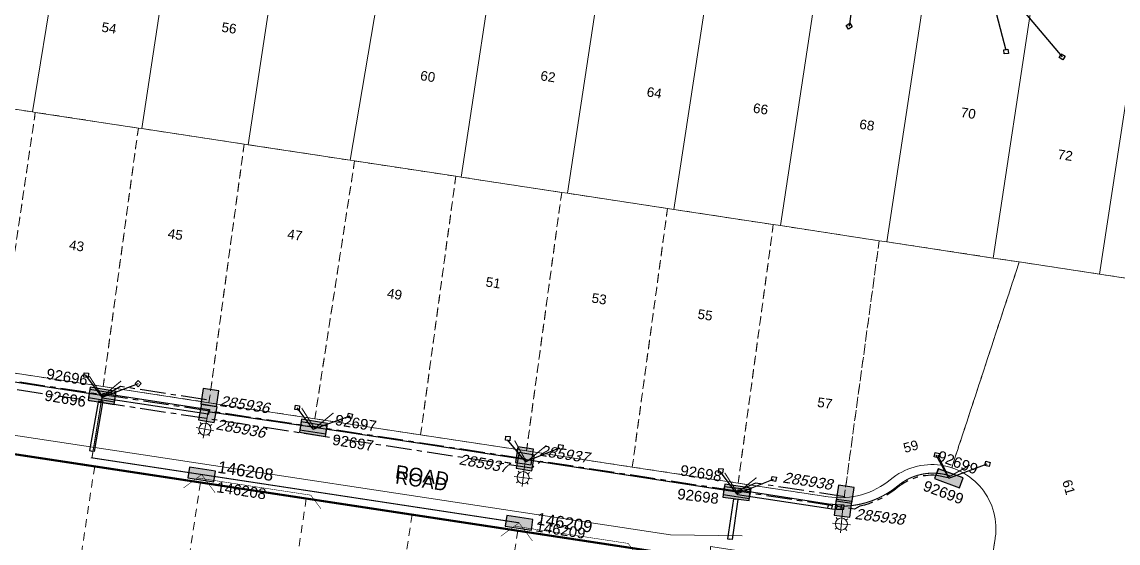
# Model space of a CAD drawing. Header units: metres. Extents: x 277548 to 280124, y 6243677 to 6246862.
# Drawn here: x 279024.6 to 279229.5, y 6245171.7 to 6245269 of the extents above; entities that cross this region are included whole.
import ezdxf
from ezdxf.enums import TextEntityAlignment as Align

# ---------------------------------------------------------------- set-up
doc = ezdxf.new("R2010")
doc.units = ezdxf.units.M
for name, pattern in [('Dash', [5, 3, -2]), ('IECLAUG', [3, 2, -1]), ('IECLCENT', [15.5, 9.5, -2, 2, -2]), ('PHANTOM2', [1.25, 0.625, -0.125, 0.125, -0.125, 0.125, -0.125])]:
    doc.linetypes.add(name, pattern=pattern)
doc.layers.get('0').update_dxf_attribs({"color": 6})
doc.layers.add('_User ZMEDIAN-1-1', color=7, linetype='Continuous', lineweight=0, true_color=0x949494)
doc.layers.add('_User ZSTG1-1-1', color=7, linetype='Continuous', lineweight=0, true_color=0x0000f0)
doc.layers.add('Cadastre Land Parcels_SP_EXT', color=9, linetype='Continuous', lineweight=5)
doc.layers.add('Cadastre Roads_SP_EXT', color=94, linetype='Continuous', lineweight=15)
for name, color, linetype in [('Duct_SP_EXT', 7, 'Continuous'), ('Equip_SP_SL_EXT', 7, 'Continuous'), ('Notes', 7, 'Continuous'), ('Notes_LV_MISC', 7, 'Continuous'), ('Notes_SP_MISC', 7, 'Continuous'), ('Services_SP_EXT', 7, 'Continuous'), ('SupportsUG_SP_LV_EXT', 7, 'Continuous'), ('SupportsUG_SP_LV_NEW', 2, 'Continuous'), ('SupportsUG_SP_LV_SL_EXT', 7, 'Continuous')]:
    doc.layers.add(name, color=color, linetype=linetype)
doc.styles.add('COLUMN_LABEL', font='arial.ttf')
doc.styles.add('iecARIAL', font='arial.ttf', dxfattribs={"height": 2})
doc.styles.add('POLE_LABEL', font='arial.ttf')
doc.styles.get("Standard").update_dxf_attribs({"font": 'arial.ttf'})

# ---------------------------------------------------------------- blocks, each defined once
blk = doc.blocks.new('*U73')
at = {"lineweight": 15}
for p, q in [((0, 0), (-0.45, -2.46)), ((-1.89, -2.24), (-1.57, -2.7)), ((-0.31, -1.72), (-1.12, -6.15)), ((1.5, -4.34), (-2.93, -3.53)), ((-2.41, -5.11), (-1.95, -4.79)), ((0.45, -5.63), (0.14, -5.17)), ((0.98, -2.76), (0.52, -3.08))]:
    blk.add_line(p, q, dxfattribs=at)
blk.add_circle((-0.72, -3.94), 1.5, dxfattribs=at)
for tag, p, height, flags in [('OPERATING_VOLTAGE', (0.98, -1.65), 0.2, 9), ('ORIENTATION', (0.98, -1.85), 0.2, 9), ('OWNED_BY', (0.98, -2.05), 0.2, 9), ('STATE', (0.98, -2.25), 0.2, 9), ('CONSTRUCTED_VOLTAGE', (0.98, -0.65), 0.2, 9), ('CONTROL_TYPE', (0.98, -0.85), 0.2, 9), ('LANTERN_PURPOSE', (0.98, -1.05), 0.2, 9), ('LANTERN_TYPE', (0.98, -1.25), 0.2, 9), ('NO_PHASES', (0.98, -1.45), 0.2, 9), ('USAGE', (0.98, -2.45), 0.2, 9), ('CEXIST', (0.98, -2.65), 0.2, 9), ('CNEW', (0.98, -2.85), 0.2, 9), ('LNUMBER', (2.18, -3.25), 2.5, 8), ('CNUMBER', (0.98, -3.05), 0.2, 9), ('CREMOVE', (0.98, -3.25), 0.2, 9), ('CREPLACE', (0.98, -3.45), 0.2, 9), ('LKINGHEIGHT', (0.98, -3.65), 0.2, 9), ('LBRACKET', (0.98, -3.85), 0.2, 9), ('LBRACKETVOCAB', (0.98, -4.05), 0.2, 9), ('LCATEGORY', (0.98, -4.25), 0.2, 9), ('LCHARGE1', (0.98, -4.45), 0.2, 9), ('LCHARGE1PERCENT', (0.98, -4.65), 0.2, 9), ('LCHARGE2', (0.98, -4.85), 0.2, 9), ('LCHARGE2PERCENT', (0.98, -5.05), 0.2, 9), ('LCHARGE3', (0.98, -5.25), 0.2, 9), ('LCHARGE3PERCENT', (0.98, -5.45), 0.2, 9), ('LEXIST', (0.98, -5.65), 0.2, 9), ('LLAMP', (0.98, -5.85), 0.2, 9), ('LLAMPVOCAB', (0.98, -6.05), 0.2, 9), ('LMAST', (0.98, -6.25), 0.2, 9), ('LMASTVOCAB', (0.98, -6.45), 0.2, 9), ('LNEW', (0.98, -6.65), 0.2, 9), ('LANTNUMBER', (0.98, -6.85), 0.2, 9), ('LOUTREACH', (0.98, -7.25), 0.2, 9), ('LOUTREACHVOCAB', (0.98, -7.45), 0.2, 9), ('LRATECODE', (0.98, -7.65), 0.2, 9), ('LREMOVE', (0.98, -7.85), 0.2, 9), ('LREPLACE', (0.98, -8.05), 0.2, 9), ('LTYPE', (0.98, -8.25), 0.2, 9), ('STREETNAME', (0.98, -9.25), 0.2, 9), ('SUBURB', (0.98, -9.45), 0.2, 1), ('LTYPEVOCAB', (0.98, -8.45), 0.2, 9), ('LEGEND', (0.98, -8.65), 0.2, 9), ('LOCATION', (0.98, -8.85), 0.2, 9), ('NOTES', (0.98, -9.05), 0.2, 9)]:
    blk.add_attdef(tag, p, '', height=height, dxfattribs=dict(flags=flags))
blk = doc.blocks.new('*U74')
at = {"lineweight": 15}
for p, q in [((0, 0), (-0.3, -2.48)), ((-1.76, -2.35), (-1.41, -2.79)), ((-0.21, -1.74), (-0.76, -6.2)), ((1.14, -2.7), (0.7, -3.05)), ((1.75, -4.24), (-2.72, -3.7)), ((-2.11, -5.24), (-1.67, -4.89)), ((0.78, -5.6), (0.44, -5.15))]:
    blk.add_line(p, q, dxfattribs=at)
blk.add_circle((-0.49, -3.97), 1.5, dxfattribs=at)
for tag, p, height, flags in [('OPERATING_VOLTAGE', (0.98, -1.65), 0.2, 9), ('ORIENTATION', (0.98, -1.85), 0.2, 9), ('OWNED_BY', (0.98, -2.05), 0.2, 9), ('STATE', (0.98, -2.25), 0.2, 9), ('CONSTRUCTED_VOLTAGE', (0.98, -0.65), 0.2, 9), ('CONTROL_TYPE', (0.98, -0.85), 0.2, 9), ('LANTERN_PURPOSE', (0.98, -1.05), 0.2, 9), ('LANTERN_TYPE', (0.98, -1.25), 0.2, 9), ('NO_PHASES', (0.98, -1.45), 0.2, 9), ('USAGE', (0.98, -2.45), 0.2, 9), ('CEXIST', (0.98, -2.65), 0.2, 9), ('CNEW', (0.98, -2.85), 0.2, 9), ('LNUMBER', (2.18, -3.25), 2.5, 8), ('CNUMBER', (0.98, -3.05), 0.2, 9), ('CREMOVE', (0.98, -3.25), 0.2, 9), ('CREPLACE', (0.98, -3.45), 0.2, 9), ('LKINGHEIGHT', (0.98, -3.65), 0.2, 9), ('LBRACKET', (0.98, -3.85), 0.2, 9), ('LBRACKETVOCAB', (0.98, -4.05), 0.2, 9), ('LCATEGORY', (0.98, -4.25), 0.2, 9), ('LCHARGE1', (0.98, -4.45), 0.2, 9), ('LCHARGE1PERCENT', (0.98, -4.65), 0.2, 9), ('LCHARGE2', (0.98, -4.85), 0.2, 9), ('LCHARGE2PERCENT', (0.98, -5.05), 0.2, 9), ('LCHARGE3', (0.98, -5.25), 0.2, 9), ('LCHARGE3PERCENT', (0.98, -5.45), 0.2, 9), ('LEXIST', (0.98, -5.65), 0.2, 9), ('LLAMP', (0.98, -5.85), 0.2, 9), ('LLAMPVOCAB', (0.98, -6.05), 0.2, 9), ('LMAST', (0.98, -6.25), 0.2, 9), ('LMASTVOCAB', (0.98, -6.45), 0.2, 9), ('LNEW', (0.98, -6.65), 0.2, 9), ('LANTNUMBER', (0.98, -6.85), 0.2, 9), ('LOUTREACH', (0.98, -7.25), 0.2, 9), ('LOUTREACHVOCAB', (0.98, -7.45), 0.2, 9), ('LRATECODE', (0.98, -7.65), 0.2, 9), ('LREMOVE', (0.98, -7.85), 0.2, 9), ('LREPLACE', (0.98, -8.05), 0.2, 9), ('LTYPE', (0.98, -8.25), 0.2, 9), ('STREETNAME', (0.98, -9.25), 0.2, 9), ('SUBURB', (0.98, -9.45), 0.2, 1), ('LTYPEVOCAB', (0.98, -8.45), 0.2, 9), ('LEGEND', (0.98, -8.65), 0.2, 9), ('LOCATION', (0.98, -8.85), 0.2, 9), ('NOTES', (0.98, -9.05), 0.2, 9)]:
    blk.add_attdef(tag, p, '', height=height, dxfattribs=dict(flags=flags))
blk = doc.blocks.new('*U75')
at = {"lineweight": 15}
for p, q in [((0, 1.75), (0, 6.25)), ((-2.25, 4), (2.25, 4)), ((-1.46, 5.46), (-1.06, 5.06)), ((-1.46, 2.54), (-1.06, 2.94)), ((1.46, 5.46), (1.06, 5.06)), ((1.46, 2.54), (1.06, 2.94)), ((0, 0), (0, 2.5))]:
    blk.add_line(p, q, dxfattribs=at)
blk.add_circle((0, 4), 1.5, dxfattribs=at)
for tag, p, height, flags in [('OPERATING_VOLTAGE', (0.98, -1.65), 0.2, 9), ('ORIENTATION', (0.98, -1.85), 0.2, 9), ('OWNED_BY', (0.98, -2.05), 0.2, 9), ('STATE', (0.98, -2.25), 0.2, 9), ('CONSTRUCTED_VOLTAGE', (0.98, -0.65), 0.2, 9), ('CONTROL_TYPE', (0.98, -0.85), 0.2, 9), ('LANTERN_PURPOSE', (0.98, -1.05), 0.2, 9), ('LANTERN_TYPE', (0.98, -1.25), 0.2, 9), ('NO_PHASES', (0.98, -1.45), 0.2, 9), ('USAGE', (0.98, -2.45), 0.2, 9), ('CEXIST', (0.98, -2.65), 0.2, 9), ('CNEW', (0.98, -2.85), 0.2, 9), ('LNUMBER', (2.18, -3.25), 2.5, 8), ('CNUMBER', (0.98, -3.05), 0.2, 9), ('CREMOVE', (0.98, -3.25), 0.2, 9), ('CREPLACE', (0.98, -3.45), 0.2, 9), ('LKINGHEIGHT', (0.98, -3.65), 0.2, 9), ('LBRACKET', (0.98, -3.85), 0.2, 9), ('LBRACKETVOCAB', (0.98, -4.05), 0.2, 9), ('LCATEGORY', (0.98, -4.25), 0.2, 9), ('LCHARGE1', (0.98, -4.45), 0.2, 9), ('LCHARGE1PERCENT', (0.98, -4.65), 0.2, 9), ('LCHARGE2', (0.98, -4.85), 0.2, 9), ('LCHARGE2PERCENT', (0.98, -5.05), 0.2, 9), ('LCHARGE3', (0.98, -5.25), 0.2, 9), ('LCHARGE3PERCENT', (0.98, -5.45), 0.2, 9), ('LEXIST', (0.98, -5.65), 0.2, 9), ('LLAMP', (0.98, -5.85), 0.2, 9), ('LLAMPVOCAB', (0.98, -6.05), 0.2, 9), ('LMAST', (0.98, -6.25), 0.2, 9), ('LMASTVOCAB', (0.98, -6.45), 0.2, 9), ('LNEW', (0.98, -6.65), 0.2, 9), ('LANTNUMBER', (0.98, -6.85), 0.2, 9), ('LOUTREACH', (0.98, -7.25), 0.2, 9), ('LOUTREACHVOCAB', (0.98, -7.45), 0.2, 9), ('LRATECODE', (0.98, -7.65), 0.2, 9), ('LREMOVE', (0.98, -7.85), 0.2, 9), ('LREPLACE', (0.98, -8.05), 0.2, 9), ('LTYPE', (0.98, -8.25), 0.2, 9), ('STREETNAME', (0.98, -9.25), 0.2, 9), ('SUBURB', (0.98, -9.45), 0.2, 1), ('LTYPEVOCAB', (0.98, -8.45), 0.2, 9), ('LEGEND', (0.98, -8.65), 0.2, 9), ('LOCATION', (0.98, -8.85), 0.2, 9), ('NOTES', (0.98, -9.05), 0.2, 9)]:
    blk.add_attdef(tag, p, '', height=height, dxfattribs=dict(flags=flags))
blk = doc.blocks.new('CCP_EXT')
at = {"flags": 9}
for tag, p in [('STATE', (0, -1.8)), ('NOTES', (0, -2))]:
    blk.add_attdef(tag, text='', height=0.2, dxfattribs=at).set_placement(p, align=Align.MIDDLE_LEFT)
blk.add_wipeout([(0, 0.57), (0.57, 0), (0, -0.57), (-0.57, 0)])
blk.add_lwpolyline([(-0.57, 0), (0, 0.57), (0.57, 0), (0, -0.57), (-0.57, 0)])
at = {"flags": 1}
blk.add_attdef('Z', (0, 0), '', height=0.2, dxfattribs=at)
at = {"flags": 9}
for tag, p in [('CCP_TYPE', (0, 0)), ('CONSTRUCTED_VOLTAGE', (0, -0.2)), ('OPERATING_VOLTAGE', (0, -0.6)), ('ORIENTATION', (0, -0.8)), ('OWNED_BY', (0, -1)), ('NO_PHASES', (0, -0.4)), ('USAGE', (0, -1.2)), ('LEGEND', (0, -1.4)), ('LIFE_SUPPORT', (0, -1.6))]:
    blk.add_attdef(tag, text='', height=0.2, dxfattribs=at).set_placement(p, align=Align.MIDDLE_LEFT)
blk = doc.blocks.new('COLUMN_EXT')
blk.add_hatch(color=256).paths.add_polyline_path([(-1.49, 1.48), (-1.49, -1.49), (1.48, -1.49), (1.48, 1.48)])
blk.add_lwpolyline([(-1.49, -1.49), (1.48, -1.49), (1.48, 1.48), (-1.49, 1.48)], close=True)
at = {"style": 'COLUMN_LABEL', "oblique": 15, "flags": 8}
blk.add_attdef('ASSET_NUM', text='', height=2, dxfattribs=at).set_placement((2, 2), align=Align.MIDDLE_LEFT)
at = {"flags": 9}
for tag, style, p in [('STRUCTURE_PLANT_NUMBER', 'POLE_LABEL', (1.81, 0.03)), ('STREET_CODE', 'COLUMN_LABEL', (1.81, -0.2))]:
    blk.add_attdef(tag, text='', height=0.2, dxfattribs=dict(at, style=style)).set_placement(p, align=Align.MIDDLE_LEFT)
for tag, p in [('COLUMN_TYPE', (1.81, -0.4)), ('OWNED_BY', (1.81, -0.6)), ('STATE', (1.81, -0.8)), ('USAGE', (1.81, -1)), ('STREETNAME', (1.81, -1.6)), ('SUBURB', (1.81, -1.8)), ('LEGEND', (1.81, -1.2)), ('LOCATION', (1.81, -1.4)), ('NOTES', (1.81, -2))]:
    blk.add_attdef(tag, text='', height=0.2, dxfattribs=at).set_placement(p, align=Align.MIDDLE_LEFT)
at = {"flags": 1}
blk.add_attdef('Z', (1.81, -2.35), '', height=0.2, dxfattribs=at)
blk = doc.blocks.new('PILLAR_EXT')
blk.add_hatch(color=256).paths.add_polyline_path([(-2.475, 0.99), (-2.475, -0.99), (2.475, -0.99), (2.475, 0.99)])
blk.add_lwpolyline([(-2.475, -0.99), (2.475, -0.99), (2.475, 0.99), (-2.475, 0.99)], close=True)
at = {"style": 'iecARIAL', "flags": 8}
blk.add_attdef('ASSET_NUM', text='', height=2, dxfattribs=at).set_placement((1.5, 3.5), align=Align.MIDDLE_RIGHT)
for tag, p, flags in [('OWNED_BY', (0, -0.2), 9), ('STATE', (0, -0.4), 9), ('SUPPORT_TYPE', (0, -0.6), 9), ('STREETNAME', (0, -1.8), 9), ('SUBURB', (0, -2), 1), ('USAGE', (0, -0.8), 9), ('LEGEND', (0, -1), 9), ('LOCATION', (0, -1.2), 9), ('NOTES', (0, -1.4), 9), ('PARENT', (0, -1.6), 9)]:
    blk.add_attdef(tag, p, '', height=0.2, dxfattribs=dict(flags=flags))

msp = doc.modelspace()

# ---------------------------------------------------------------- linework, layer by layer
at = {"layer": '_User ZMEDIAN-1-1', "linetype": 'Continuous'}
for p, q in [((279145.78019, 6245173.1804), (278862.73492, 6245216.21157)), ((279159.182, 6245173.013), (279145.78019, 6245173.1804))]:
    msp.add_line(p, q, dxfattribs=at)
at = {"layer": '_User ZSTG1-1-1', "color": 252, "linetype": 'Dash', "ltscale": 0.5, "true_color": 0x878787}
for p, q in [((279018.41161, 6245189.00394), (279038.18441, 6245185.99789)), ((279018.41161, 6245189.00394), (279038.18441, 6245185.99789)), ((279038.18441, 6245185.99789), (279032.17232, 6245146.45229)), ((279038.18441, 6245185.99789), (279057.95721, 6245182.99185)), ((279038.18441, 6245185.99789), (279057.95721, 6245182.99185)), ((279057.95721, 6245182.99185), (279051.94512, 6245143.44624)), ((279057.95721, 6245182.99185), (279077.73001, 6245179.9858)), ((279057.95721, 6245182.99185), (279077.73001, 6245179.9858)), ((279077.73001, 6245179.9858), (279071.71792, 6245140.4402)), ((279077.73001, 6245179.9858), (279097.50281, 6245176.97976)), ((279077.73001, 6245179.9858), (279097.50281, 6245176.97976)), ((279097.50281, 6245176.97976), (279091.49072, 6245137.43415)), ((279097.50281, 6245176.97976), (279117.27561, 6245173.97371)), ((279097.50281, 6245176.97976), (279117.27561, 6245173.97371)), ((279117.27561, 6245173.97371), (279111.26352, 6245134.42811)), ((279117.27561, 6245173.97371), (279134.57682, 6245171.34342)), ((279117.27561, 6245173.97371), (279134.57682, 6245171.34342))]:
    msp.add_line(p, q, dxfattribs=at)
for points in [[(279027.09004, 6245252.14698), (279026.571, 6245252.22701), (279007.19798, 6245255.17202), (279000.21202, 6245206.92104), (279019.99199, 6245203.91499), (279027.09004, 6245252.14698)], [(279046.34903, 6245249.21999), (279027.09004, 6245252.14698), (279019.99199, 6245203.91499), (279039.77001, 6245200.90797), (279046.34903, 6245249.21999)], [(279046.98299, 6245249.12601), (279046.34903, 6245249.21999), (279039.77001, 6245200.90797), (279059.54998, 6245197.90104), (279066.129, 6245246.212), (279046.98299, 6245249.12601)], [(279066.87399, 6245246.103), (279066.129, 6245246.212), (279059.54998, 6245197.90104), (279079.33004, 6245194.89402), (279086.76597, 6245243.07496), (279085.90799, 6245243.20596), (279066.87399, 6245246.103)], [(279105.68699, 6245240.19903), (279086.76597, 6245243.07496), (279079.33004, 6245194.89402), (279099.10798, 6245191.887), (279105.68699, 6245240.19903)], [(279125.46599, 6245237.19103), (279106.659, 6245240.05301), (279105.68699, 6245240.19903), (279099.10798, 6245191.887), (279118.88804, 6245188.87901), (279125.46599, 6245237.19103)], [(279126.55098, 6245237.03), (279125.46599, 6245237.19103), (279118.88804, 6245188.87901), (279138.66704, 6245185.87296), (279145.24596, 6245234.18402), (279126.55098, 6245237.03)], [(279146.44296, 6245234.007), (279145.24596, 6245234.18402), (279138.66704, 6245185.87296), (279158.44603, 6245182.86603), (279165.02496, 6245231.17797), (279146.44296, 6245234.007)], [(279166.33502, 6245230.98196), (279165.02496, 6245231.17797), (279158.44603, 6245182.86603), (279175.29398, 6245180.30403), (279175.96098, 6245180.21703), (279176.73, 6245180.15696), (279177.50097, 6245180.13602), (279178.273, 6245180.15696), (279184.80996, 6245228.16803), (279166.33502, 6245230.98196)], [(279186.227, 6245227.95798), (279184.80996, 6245228.16803), (279178.273, 6245180.15696), (279178.485, 6245180.17003), (279179.25296, 6245180.24202), (279180.01598, 6245180.352), (279180.77202, 6245180.50402), (279181.52002, 6245180.69499), (279182.25503, 6245180.92201), (279182.97901, 6245181.19098), (279183.68602, 6245181.49599), (279184.37802, 6245181.83802), (279185.04996, 6245182.21502), (279185.70098, 6245182.627), (279186.33096, 6245183.073), (279187.42903, 6245183.94104), (279187.94197, 6245184.304), (279188.474, 6245184.63798), (279189.02202, 6245184.94697), (279189.58496, 6245185.22602), (279190.16204, 6245185.47396), (279190.75104, 6245185.69303), (279191.35197, 6245185.87897), (279191.96102, 6245186.03497), (279192.57696, 6245186.15704), (279193.199, 6245186.24696), (279193.82404, 6245186.308), (279194.452, 6245186.33203), (279195.07996, 6245186.32399), (279195.708, 6245186.283), (279196.33304, 6245186.21004), (279196.95199, 6245186.10501), (279197.56502, 6245185.96598), (279198.17001, 6245185.79603), (279198.36301, 6245185.73499), (279210.98204, 6245224.189), (279206.11897, 6245224.934), (279186.227, 6245227.95798)]]:
    msp.add_lwpolyline(points, close=True, dxfattribs=at)
msp.add_lwpolyline([(279245.90301, 6245218.88701), (279226.01104, 6245221.91099), (279226.01104, 6245221.91099), (279210.98204, 6245224.189), (279198.36301, 6245185.73499), (279198.95599, 6245185.52299), (279199.53501, 6245185.28096), (279200.10096, 6245185.00801), (279200.65304, 6245184.70697), (279201.18798, 6245184.37696), (279201.70402, 6245184.02001), (279202.20301, 6245183.63497), (279202.67797, 6245183.22599), (279203.13298, 6245182.79201), (279203.56501, 6245182.33498), (279203.97099, 6245181.85498), (279204.35197, 6245181.35501), (279204.706, 6245180.83703), (279205.03301, 6245180.29997), (279205.33096, 6245179.74604), (279205.60099, 6245179.17903), (279205.83799, 6245178.59603), (279206.04601, 6245178.005), (279206.22303, 6245177.40001), (279206.36798, 6245176.78901), (279206.47999, 6245176.16998), (279206.55896, 6245175.54803), (279206.60798, 6245174.92202), (279206.62203, 6245174.293), (279206.61699, 6245173.97403), (279206.58201, 6245173.34598), (279206.514, 6245172.72103), (279206.48599, 6245172.52502), (279205.05801, 6245163.13297)], dxfattribs=at)
at = {"layer": 'Cadastre Land Parcels_SP_EXT', "linetype": 'Continuous'}
for points in [[(279034.65096, 6245301.87604), (279014.75898, 6245304.90002), (279006.79103, 6245255.23403), (279007.19798, 6245255.17202), (279026.571, 6245252.22701), (279034.65096, 6245301.87604)], [(279054.54196, 6245298.85197), (279034.65096, 6245301.87604), (279026.571, 6245252.22701), (279027.09004, 6245252.14698), (279046.34903, 6245249.21999), (279046.98299, 6245249.12601), (279054.54196, 6245298.85197)], [(279066.87399, 6245246.103), (279074.43403, 6245295.82799), (279054.54196, 6245298.85197), (279046.98299, 6245249.12601), (279066.129, 6245246.212), (279066.87399, 6245246.103)], [(279085.90799, 6245243.20596), (279094.326, 6245292.80401), (279074.43403, 6245295.82799), (279066.87399, 6245246.103), (279085.90799, 6245243.20596)], [(279114.21798, 6245289.77898), (279094.326, 6245292.80401), (279085.90799, 6245243.20596), (279086.76597, 6245243.07496), (279105.68699, 6245240.19903), (279106.659, 6245240.05301), (279114.21798, 6245289.77898)], [(279126.55098, 6245237.03), (279134.10996, 6245286.755), (279114.21798, 6245289.77898), (279106.659, 6245240.05301), (279125.46599, 6245237.19103), (279126.55098, 6245237.03)], [(279145.24596, 6245234.18402), (279146.44296, 6245234.007), (279154.00202, 6245283.73199), (279134.10996, 6245286.755), (279126.55098, 6245237.03), (279145.24596, 6245234.18402)], [(279173.894, 6245280.70801), (279154.00202, 6245283.73199), (279146.44296, 6245234.007), (279165.02496, 6245231.17797), (279166.33502, 6245230.98196), (279173.894, 6245280.70801)], [(279186.227, 6245227.95798), (279193.78597, 6245277.68403), (279173.894, 6245280.70801), (279166.33502, 6245230.98196), (279184.80996, 6245228.16803), (279186.227, 6245227.95798)], [(279213.67804, 6245274.65996), (279193.78597, 6245277.68403), (279186.227, 6245227.95798), (279206.11897, 6245224.934), (279213.67804, 6245274.65996)], [(279233.57001, 6245271.63599), (279213.67804, 6245274.65996), (279206.11897, 6245224.934), (279210.98204, 6245224.189), (279226.01104, 6245221.91099), (279233.57001, 6245271.63599)], [(279245.90301, 6245218.88701), (279253.46199, 6245268.61201), (279233.57001, 6245271.63599), (279226.01104, 6245221.91099), (279245.90301, 6245218.88701)]]:
    msp.add_lwpolyline(points, close=True, dxfattribs=at)
msp.add_lwpolyline([(279246.34202, 6245156.85702), (279205.05801, 6245163.13297), (279153.29507, 6245171.02643), (279153.18627, 6245168.51426), (278660.67525, 6245243.39005)], dxfattribs=at)
at = {"layer": 'Cadastre Roads_SP_EXT', "linetype": 'Continuous'}
for points in [[(278660.77834, 6245243.37438), (279153.18625, 6245168.51424)], [(279205.05797, 6245163.13302), (279206.48596, 6245172.52504), (279206.51404, 6245172.72099), (279206.58204, 6245173.34602), (279206.617, 6245173.97396), (279206.62204, 6245174.29301), (279206.608, 6245174.92201), (279206.55899, 6245175.54801), (279206.48004, 6245176.17003), (279206.36798, 6245176.78897), (279206.22298, 6245177.39996), (279206.04602, 6245178.00503), (279205.83797, 6245178.59597), (279205.60096, 6245179.17896), (279205.33101, 6245179.74598), (279205.03298, 6245180.30001), (279204.70598, 6245180.83699), (279204.35196, 6245181.355), (279203.97101, 6245181.85498), (279203.56498, 6245182.33501), (279203.13299, 6245182.79199), (279202.67804, 6245183.22602), (279202.20304, 6245183.63496), (279201.70403, 6245184.01997), (279201.18797, 6245184.37699), (279200.65301, 6245184.70699), (279200.10101, 6245185.00803), (279199.53497, 6245185.28098), (279198.95604, 6245185.52303), (279198.36298, 6245185.73496), (279198.17003, 6245185.79598), (279197.56496, 6245185.96597), (279196.95203, 6245186.10496), (279196.33301, 6245186.20996), (279195.70798, 6245186.28299), (279195.08004, 6245186.32396), (279194.45201, 6245186.332), (279193.82397, 6245186.30798), (279193.19904, 6245186.24696), (279192.57701, 6245186.15697), (279191.96099, 6245186.03502), (279191.35203, 6245185.87899), (279190.75102, 6245185.69301), (279190.16202, 6245185.47402), (279189.58503, 6245185.22597), (279189.022, 6245184.94701), (279188.47397, 6245184.63803), (279187.94202, 6245184.30397), (279187.42896, 6245183.94103), (279186.33097, 6245183.07298), (279185.70099, 6245182.62704), (279185.05, 6245182.215), (279184.378, 6245181.83803), (279183.68603, 6245181.49602), (279182.97897, 6245181.19101), (279182.25504, 6245180.92203), (279181.51998, 6245180.695), (279180.77203, 6245180.50399), (279180.01596, 6245180.35202), (279179.253, 6245180.24199), (279178.485, 6245180.17002), (279178.27298, 6245180.15704), (279177.50101, 6245180.13602), (279176.73001, 6245180.15704), (279175.96096, 6245180.217), (279175.29399, 6245180.30398), (279158.44604, 6245182.86599), (279138.66697, 6245185.87298), (279118.88798, 6245188.879), (279099.10803, 6245191.88696), (279079.33001, 6245194.89403), (279059.54997, 6245197.90102), (279039.77001, 6245200.90801), (279019.99199, 6245203.91499)]]:
    msp.add_lwpolyline(points, dxfattribs=at)
at = {"layer": 'Duct_SP_EXT'}
for p, q in [((279039.68377, 6245199.66543), (279039.62037, 6245199.25024)), ((279039.73142, 6245199.65815), (279039.66787, 6245199.24299)), ((279039.68377, 6245199.66543), (279039.73142, 6245199.65815)), ((279039.73142, 6245199.65815), (279059.50771, 6245196.62297)), ((279038.82838, 6245197.99413), (279037.24215, 6245188.93711)), ((279039.65539, 6245197.84696), (279038.06956, 6245188.7922)), ((279038.87566, 6245198.25564), (279038.82838, 6245197.99413)), ((279038.82838, 6245197.99413), (279039.24189, 6245197.92055)), ((279038.87566, 6245198.25564), (279039.28896, 6245198.18092)), ((279039.65539, 6245197.84696), (279039.24189, 6245197.92055)), ((279039.70226, 6245198.10621), (279039.28896, 6245198.18092)), ((279039.55697, 6245198.83505), (279039.62037, 6245199.25024)), ((279039.55697, 6245198.83505), (279039.60431, 6245198.82782)), ((279039.60431, 6245198.82782), (279039.66787, 6245199.24299)), ((279039.60431, 6245198.82782), (279059.38034, 6245195.79268)), ((279039.70226, 6245198.10621), (279039.65539, 6245197.84696)), ((279059.38034, 6245195.79268), (279059.44403, 6245196.20782)), ((279059.38034, 6245195.79268), (279059.51205, 6245195.77248)), ((279059.50771, 6245196.62297), (279059.44403, 6245196.20782)), ((279059.50771, 6245196.62297), (279059.63937, 6245196.60278)), ((279059.51205, 6245195.77248), (279059.57571, 6245196.18763)), ((279059.63937, 6245196.60278), (279059.57571, 6245196.18763)), ((279037.24215, 6245188.93711), (279037.65586, 6245188.86465)), ((279038.06956, 6245188.7922), (279037.65586, 6245188.86465)), ((279158.2551, 6245180.78122), (279158.319, 6245181.19633)), ((279158.38291, 6245181.61144), (279158.319, 6245181.19633)), ((279158.35772, 6245180.76542), (279158.42153, 6245181.18054)), ((279158.38291, 6245181.61144), (279158.48535, 6245181.59567)), ((279158.48535, 6245181.59567), (279158.42153, 6245181.18054)), ((279158.48535, 6245181.59567), (279175.34474, 6245179.00772)), ((279157.575, 6245179.90579), (279156.47319, 6245172.43375)), ((279158.40602, 6245179.78325), (279157.30421, 6245172.31121)), ((279157.575, 6245179.90579), (279157.99051, 6245179.84452)), ((279158.40602, 6245179.78325), (279157.99051, 6245179.84452)), ((279158.2551, 6245180.78122), (279158.35772, 6245180.76542)), ((279158.35772, 6245180.76542), (279175.22606, 6245178.17609)), ((279175.22606, 6245178.17609), (279175.2854, 6245178.5919)), ((279175.22606, 6245178.17609), (279175.97119, 6245178.07778)), ((279175.34474, 6245179.00772), (279175.2854, 6245178.5919)), ((279175.34474, 6245179.00772), (279176.05892, 6245178.91348)), ((279175.97119, 6245178.07778), (279176.01505, 6245178.49563)), ((279175.97119, 6245178.07778), (279176.8476, 6245178.00926)), ((279176.05892, 6245178.91348), (279176.01505, 6245178.49563)), ((279176.05892, 6245178.91348), (279176.89238, 6245178.84833)), ((279176.8476, 6245178.00926), (279176.86999, 6245178.42879)), ((279176.8476, 6245178.00926), (279177.72851, 6245177.98404)), ((279176.89238, 6245178.84833), (279176.86999, 6245178.42879)), ((279176.89238, 6245178.84833), (279177.73003, 6245178.82434)), ((279177.72851, 6245177.98404), (279177.72927, 6245178.40419)), ((279177.72851, 6245177.98404), (279178.19482, 6245177.9957)), ((279177.73003, 6245178.82434), (279177.72927, 6245178.40419)), ((279177.73003, 6245178.82434), (279178.17383, 6245178.83544)), ((279178.17383, 6245178.83544), (279178.18433, 6245178.41557)), ((279178.19482, 6245177.9957), (279178.18433, 6245178.41557)), ((279156.47319, 6245172.43375), (279156.8887, 6245172.37248)), ((279157.30421, 6245172.31121), (279156.8887, 6245172.37248))]:
    msp.add_line(p, q, dxfattribs=at)
at = {"layer": 'Notes_LV_MISC', "linetype": 'IECLCENT', "ltscale": 0.5, "const_width": 0.2, "flags": 128}
msp.add_lwpolyline([(279039.55282, 6245198.95565), (279037.67383, 6245187.59275), (279058.18097, 6245184.47507), (279117.4967, 6245175.45734)], dxfattribs=at)
at = {"layer": 'Notes_LV_MISC', "linetype": 'IECLCENT', "ltscale": 0.5, "flags": 128}
msp.add_lwpolyline([(279059.60516, 6245191.83402), (279059.60516, 6245191.83402)], close=True, dxfattribs=at)
at = {"layer": 'Notes_SP_MISC', "linetype": 'IECLCENT', "ltscale": 0.5, "const_width": 0.2, "flags": 128}
for points in [[(279039.63244, 6245199.07203), (279043.11864, 6245201.95076)], [(279079.2914, 6245193.08083), (279082.80762, 6245195.9842)], [(279118.88094, 6245186.8262), (279122.61155, 6245189.91387)], [(279037.46726, 6245187.62416), (279117.50107, 6245175.45667)], [(279197.78336, 6245184.01062), (279201.75889, 6245186.2322)], [(279158.2927, 6245181.05185), (279161.87231, 6245183.88833)], [(279197.95917, 6245184.25626), (279197.39706, 6245184.41543), (279196.87224, 6245184.53528), (279196.34163, 6245184.62608), (279195.80416, 6245184.68979), (279195.26661, 6245184.72577), (279194.72645, 6245184.73271), (279194.18955, 6245184.71305), (279193.6538, 6245184.66157), (279193.11462, 6245184.58455), (279192.58678, 6245184.48013), (279192.06473, 6245184.34813), (279191.55043, 6245184.18855), (279191.04225, 6245184.00115), (279190.54859, 6245183.78977), (279190.06595, 6245183.55074), (279189.59261, 6245183.28592), (279189.13582, 6245182.99834), (279188.69577, 6245182.68767), (279187.59595, 6245181.82216), (279186.89352, 6245181.32589), (279186.16572, 6245180.86699), (279185.4154, 6245180.44781), (279184.64469, 6245180.06756), (279183.8548, 6245179.72874), (279183.04624, 6245179.42933), (279182.22421, 6245179.17594), (279181.39108, 6245178.96431), (279180.54695, 6245178.7969), (279179.69579, 6245178.6742), (279178.85867, 6245178.59792), (279178.59043, 6245178.58128), (279178.19801, 6245178.57165)]]:
    msp.add_lwpolyline(points, dxfattribs=at)
at = {"layer": 'Notes_SP_MISC', "linetype": 'IECLAUG', "lineweight": -3, "ltscale": 0.25, "const_width": 0.1}
for points in [[(279054.76851, 6245181.95939), (279058.18534, 6245184.4744), (279060.70035, 6245181.05757)], [(279080.47781, 6245178.05082), (279078.58885, 6245180.61711), (279057.33148, 6245183.8459)], [(279114.08692, 6245172.94125), (279117.50375, 6245175.45626), (279120.01876, 6245172.03944)], [(279139.79622, 6245169.03268), (279137.90726, 6245171.59897), (279116.64989, 6245174.82777)]]:
    msp.add_lwpolyline(points, dxfattribs=at)

# ---------------------------------------------------------------- block references
at = {"layer": 'Equip_SP_SL_EXT', "xscale": 0.75, "yscale": 0.75, "zscale": 0.75}
for name, p in [('*U73', (279059.33218, 6245195.90713)), ('*U74', (279118.62442, 6245186.87217))]:
    msp.add_blockref(name, p, dxfattribs=at)
at = {"layer": 'Equip_SP_SL_EXT', "xscale": 0.75, "yscale": 0.75, "zscale": 0.75, "rotation": 174.9573134546619}
msp.add_blockref('*U75', (279178.00319, 6245178.21983), dxfattribs=at)
at = {"layer": 'Notes_LV_MISC'}
ref = msp.add_blockref('COLUMN_EXT', (279059.70758, 6245198.88898), dxfattribs=dict(at, rotation=351.3341900204091))
ref.add_attrib('ASSET_NUM', '285936', dxfattribs={"layer": '0', "height": 2, "rotation": 351.33419, "style": 'COLUMN_LABEL', "oblique": 15}).set_placement((279061.59054, 6245198.27941), align=Align.MIDDLE_LEFT)
ref = msp.add_blockref('PILLAR_EXT', (279058.18097, 6245184.47507), dxfattribs=dict(at, rotation=171.3555558548538))
ref.add_attrib('ASSET_NUM', '146208', dxfattribs={"layer": '0', "height": 2, "rotation": 171.3555559, "style": 'iecARIAL', "text_generation_flag": 6}).set_placement((279061.00342, 6245182.18652), align=Align.MIDDLE_LEFT)
ref = msp.add_blockref('PILLAR_EXT', (279117.50375, 6245175.45626), dxfattribs=dict(at, rotation=171.3555558548538))
ref.add_attrib('ASSET_NUM', '146209', dxfattribs={"layer": '0', "height": 2, "rotation": 171.3555559, "style": 'iecARIAL', "text_generation_flag": 6}).set_placement((279120.67223, 6245174.84229), align=Align.MIDDLE_LEFT)
at = {"layer": 'SupportsUG_SP_LV_EXT'}
ref = msp.add_blockref('PILLAR_EXT', (279039.55711, 6245198.95487), dxfattribs=dict(at, rotation=350.610408185085))
ref.add_attrib('ASSET_NUM', '92696', dxfattribs={"layer": '0', "height": 2, "rotation": 350.6104082, "style": 'iecARIAL'}).set_placement((279036.52945, 6245198.04555), align=Align.MIDDLE_RIGHT)
ref = msp.add_blockref('PILLAR_EXT', (279197.83868, 6245183.77723), dxfattribs=dict(at, rotation=339.561688657327))
ref.add_attrib('ASSET_NUM', '92699', dxfattribs={"layer": '0', "height": 2, "rotation": 339.5616887, "style": 'iecARIAL'}).set_placement((279200.46645, 6245179.78044), align=Align.MIDDLE_RIGHT)
ref = msp.add_blockref('PILLAR_EXT', (279158.14271, 6245180.90459), dxfattribs=dict(at, rotation=352.9776615850644))
ref.add_attrib('ASSET_NUM', '92698', dxfattribs={"layer": '0', "height": 2, "rotation": 352.9776616, "style": 'iecARIAL'}).set_placement((279154.82175, 6245179.94446), align=Align.MIDDLE_RIGHT)
at = {"layer": 'SupportsUG_SP_LV_NEW'}
ref = msp.add_blockref('PILLAR_EXT', (279058.18534, 6245184.4744), dxfattribs=dict(at, rotation=171.3555558548538))
ref.add_attrib('ASSET_NUM', '146208', dxfattribs={"layer": '0', "height": 2.25, "rotation": 171.3555559, "text_generation_flag": 6}).set_placement((279071.5758, 6245184.36471), align=Align.MIDDLE_RIGHT)
ref = msp.add_blockref('PILLAR_EXT', (279117.50375, 6245175.45626), dxfattribs=dict(at, rotation=171.3555558548538))
ref.add_attrib('ASSET_NUM', '146209', dxfattribs={"layer": '0', "height": 2.25, "rotation": 171.3555559, "text_generation_flag": 6}).set_placement((279131.18493, 6245174.70059), align=Align.MIDDLE_RIGHT)
at = {"layer": 'SupportsUG_SP_LV_SL_EXT'}
ref = msp.add_blockref('COLUMN_EXT', (279059.33219, 6245195.90724), dxfattribs=dict(at, rotation=349.6606635339579))
ref.add_attrib('ASSET_NUM', '285936', dxfattribs={"layer": '0', "height": 2, "rotation": 349.6606635, "style": 'COLUMN_LABEL', "oblique": 15}).set_placement((279060.90243, 6245193.92089), align=Align.MIDDLE_LEFT)
ref = msp.add_blockref('COLUMN_EXT', (279118.7037, 6245186.8778), dxfattribs=dict(at, rotation=350.0000000000001))
ref.add_attrib('ASSET_NUM', '285937', dxfattribs={"layer": '0', "height": 2, "rotation": 350, "style": 'COLUMN_LABEL', "oblique": 15}).set_placement((279106.32482, 6245187.37624), align=Align.MIDDLE_LEFT)
ref = msp.add_blockref('COLUMN_EXT', (279178.04874, 6245178.16685), dxfattribs=dict(at, rotation=352.9991479375481))
ref.add_attrib('ASSET_NUM', '285938', dxfattribs={"layer": '0', "height": 2, "rotation": 352.9991479, "style": 'COLUMN_LABEL', "oblique": 15}).set_placement((279180.2776, 6245177.17242), align=Align.MIDDLE_LEFT)

# ---------------------------------------------------------------- texts
at = {"layer": 'Cadastre Land Parcels_SP_EXT'}
for s, rotation, p in [('54', 351.469421, (279039.36429, 6245267.24136)), ('56', 351.469574, (279061.79237, 6245267.22423)), ('60', 351.469452, (279098.9273, 6245258.18597)), ('62', 351.46936, (279121.40078, 6245258.16156)), ('64', 351.469452, (279141.27043, 6245255.1416)), ('66', 351.469421, (279161.13981, 6245252.12138)), ('70', 351.469604, (279199.95246, 6245251.309)), ('68', 351.469391, (279181.01042, 6245249.10002)), ('72', 351.469421, (279218.07201, 6245243.46604)), ('45', 351.28, (279051.75616, 6245228.67339)), ('47', 351.28, (279074.09281, 6245228.56519)), ('43', 351.28, (279033.30023, 6245226.5475)), ('51', 351.28, (279111.1616, 6245219.6418)), ('49', 351.28, (279092.72272, 6245217.51371)), ('53', 351.28, (279130.96362, 6245216.63142)), ('55', 351.28, (279150.76538, 6245213.62157)), ('57', 352.15, (279173.1528, 6245197.12941)), ('59', 15.43, (279189.61456, 6245188.49541)), ('61', 286.5, (279218.98715, 6245183.18902))]:
    msp.add_text(s, height=1.8, rotation=rotation, dxfattribs=at).set_placement(p)
at = {"layer": 'Cadastre Roads_SP_EXT'}
msp.add_text('ROAD', height=2.5, rotation=351.59645, dxfattribs=at).set_placement((279099.40198, 6245184.30852), align=Align.MIDDLE_CENTER)
at = {"layer": 'Notes_LV_MISC', "color": 7}
msp.add_text('ROAD', height=2.4, rotation=351.3555561, dxfattribs=at).set_placement((279099.25644, 6245183.27521), align=Align.MIDDLE_CENTER)

# ---------------------------------------------------------------- next in the draw order: block references
at = {"layer": 'Services_SP_EXT'}
for p, rotation in [((279179.18805, 6245268.27372), 78.26196065282059), ((279208.51594, 6245263.49871), 50.29008107361148), ((279218.98951, 6245262.52457), 104.2372805328256), ((279036.60862, 6245203.03237), 310.4515018534166), ((279076.03728, 6245196.96573), 307.7158530440251), ((279085.90553, 6245195.4524), 212.3136745544855), ((279115.40695, 6245191.22863), 309.2863108273684), ((279125.27894, 6245189.61686), 213.5761531959339), ((279195.57018, 6245188.08898), 301.9737398293597), ((279155.19679, 6245185.1541), 308.4609471724462), ((279205.05731, 6245186.45619), 210.5922598428716), ((279165.11671, 6245183.6514), 213.594714173986)]:
    msp.add_blockref('CCP_EXT', p, dxfattribs=dict(at, rotation=rotation))
msp.add_blockref('CCP_EXT', (279046.32378, 6245201.45474), dxfattribs=at)

# ---------------------------------------------------------------- next in the draw order: block references
for p, rotation in [((279179.18805, 6245268.27372), 78.26196065282059), ((279208.51594, 6245263.49871), 50.29008107361148), ((279218.98951, 6245262.52457), 104.2372805328256), ((279036.60862, 6245203.03237), 310.4515018534166), ((279076.03728, 6245196.96573), 307.7158530440251), ((279085.90553, 6245195.4524), 212.3136745544855), ((279115.40695, 6245191.22863), 309.2863108273684), ((279125.27894, 6245189.61686), 213.5761531959339), ((279195.57018, 6245188.08898), 301.9737398293597), ((279155.19679, 6245185.1541), 308.4609471724462), ((279205.05731, 6245186.45619), 210.5922598428716), ((279165.11671, 6245183.6514), 213.594714173986)]:
    msp.add_blockref('CCP_EXT', p, dxfattribs=dict(at, rotation=rotation))
msp.add_blockref('CCP_EXT', (279046.32378, 6245201.45474), dxfattribs=at)

# ---------------------------------------------------------------- next in the draw order: linework, layer by layer
at = {"layer": 'Notes', "color": 20, "linetype": 'PHANTOM2', "ltscale": 7.5, "true_color": 0xff470a, "const_width": 0.4, "flags": 128}
msp.add_lwpolyline([(278494.0465, 6245282.30887), (278601.62036, 6245265.8967), (278601.45683, 6245265.26602), (278601.32518, 6245264.77353), (278599.53344, 6245252.68536), (279145.25413, 6245169.72015), (279149.03558, 6245165.1227), (279147.36243, 6245126.49783), (279111.26352, 6245134.42811), (278893.7627, 6245167.49461), (278772.07802, 6245187.00574), (278635.14377, 6245207.82359), (278634.99144, 6245206.83542), (278595.44789, 6245212.8472), (278575.93578, 6245212.83527), (278580.82827, 6245248.76502), (278491.1409, 6245262.39853)], close=True, dxfattribs=at)
at = {"layer": 'Notes_LV_MISC', "linetype": 'IECLCENT', "ltscale": 0.5, "flags": 128}
for points in [[(278920.82394, 6245217.05773), (278925.25692, 6245216.45246), (278929.32945, 6245211.09196), (278942.84238, 6245209.11232), (278945.0116, 6245210.76034), (278960.25089, 6245208.43907), (278960.25089, 6245208.43907), (279001.6735, 6245202.15269), (279005.03661, 6245204.70773), (279037.30743, 6245199.78931), (279037.30743, 6245199.78931), (279039.62602, 6245199.43593)], [(279158.27338, 6245181.34816), (279121.55613, 6245186.93322), (279119.89218, 6245185.66907), (278961.79719, 6245209.71687), (278960.35006, 6245211.59452)], [(279039.55282, 6245198.95565), (279043.01245, 6245200.98367), (279046.33084, 6245200.46592), (279059.67549, 6245198.3838)], [(279039.62602, 6245199.43593), (279079.10607, 6245193.41874)], [(279118.77215, 6245187.35669), (279079.10607, 6245193.41874)], [(279197.7206, 6245183.83978), (279195.5734, 6245184.28789), (279195.5734, 6245184.28789), (279194.99749, 6245184.32543), (279194.47289, 6245184.33227), (279193.95538, 6245184.31241), (279193.4352, 6245184.26153), (279192.91035, 6245184.1857), (279192.39942, 6245184.08444), (279191.8915, 6245183.95431), (279191.39118, 6245183.79957), (279190.90161, 6245183.61756), (279190.42013, 6245183.41052), (279189.95334, 6245183.17929), (279189.49313, 6245182.91979), (279189.04778, 6245182.64009), (279188.62311, 6245182.33979), (279187.52544, 6245181.47185), (279186.80981, 6245180.96535), (279186.07033, 6245180.49739), (279185.30657, 6245180.06888), (279184.52146, 6245179.68083), (279183.71942, 6245179.33474), (279182.89444, 6245179.02835), (279182.05853, 6245178.77018), (279181.21261, 6245178.55413), (279180.16762, 6245178.01783), (279158.27338, 6245181.34816)], [(279178.37089, 6245180.31414), (279161.67409, 6245182.85389), (279158.27338, 6245181.34816)]]:
    msp.add_lwpolyline(points, dxfattribs=at)
at = {"layer": 'Notes_SP_MISC', "linetype": 'IECLCENT', "ltscale": 0.5, "const_width": 0.2, "flags": 128}
for points in [[(279039.62036, 6245199.25021), (279019.89184, 6245202.27799), (278999.97021, 6245205.1967)], [(279039.63244, 6245199.07203), (279037.18805, 6245202.86098)], [(279079.26464, 6245193.29066), (279059.57569, 6245196.18759)], [(279079.2914, 6245193.08083), (279076.87679, 6245196.89426)], [(279118.86968, 6245187.2506), (279099.38394, 6245190.24183), (279079.26464, 6245193.29066)], [(279118.88094, 6245186.8262), (279116.68114, 6245190.82393)], [(279158.31913, 6245181.19634), (279138.6456, 6245184.2167), (279118.86968, 6245187.2506), (279118.57826, 6245187.29539)], [(279197.78336, 6245184.01062), (279195.77446, 6245188.1259)], [(279158.35087, 6245180.99809), (279155.94173, 6245184.79887)]]:
    msp.add_lwpolyline(points, dxfattribs=at)
at = {"layer": 'Services_SP_EXT'}
for points in [[(279183.00757, 6245295.67499), (279179.18799, 6245268.27371)], [(279204.22409, 6245280.02685), (279208.49515, 6245263.79696)], [(279204.22409, 6245280.02685), (279218.98952, 6245262.52466)], [(279039.55709, 6245198.95494), (279036.5315, 6245203.01343)], [(279039.55709, 6245198.95494), (279046.37435, 6245201.51193)], [(279079.03855, 6245192.94662), (279076.03721, 6245196.96565)], [(279079.03855, 6245192.94662), (279085.90548, 6245195.45236)], [(279118.67776, 6245186.92568), (279115.36499, 6245190.93681)], [(279118.67776, 6245186.92568), (279125.14894, 6245189.4707)], [(279197.83855, 6245183.77722), (279195.46082, 6245188.08866)], [(279197.83855, 6245183.77722), (279204.99199, 6245186.46223)], [(279158.20084, 6245180.85074), (279155.15664, 6245185.00783)], [(279158.20084, 6245180.85074), (279165.03147, 6245183.59954)]]:
    msp.add_lwpolyline(points, dxfattribs=at)

# ---------------------------------------------------------------- next in the draw order: block references
at = {"layer": 'Notes_LV_MISC'}
ref = msp.add_blockref('PILLAR_EXT', (279039.62597, 6245199.43594), dxfattribs=dict(at, rotation=350.610408185085))
ref.add_attrib('ASSET_NUM', '92696', dxfattribs={"layer": '0', "height": 2, "rotation": 350.6104082, "style": 'iecARIAL'}).set_placement((279036.85897, 6245202.07633), align=Align.MIDDLE_RIGHT)
ref = msp.add_blockref('PILLAR_EXT', (279079.10607, 6245193.41874), dxfattribs=dict(at, rotation=350.8742480687695))
ref.add_attrib('ASSET_NUM', '92697', dxfattribs={"layer": '0', "height": 2, "rotation": 350.8742481, "style": 'iecARIAL'}).set_placement((279090.84539, 6245193.49178), align=Align.MIDDLE_RIGHT)
ref = msp.add_blockref('COLUMN_EXT', (279118.53659, 6245187.9767), dxfattribs=dict(at, rotation=351.3990213335248))
ref.add_attrib('ASSET_NUM', '285937', dxfattribs={"layer": '0', "height": 2, "rotation": 351.3990213, "style": 'COLUMN_LABEL', "oblique": 15}).set_placement((279121.36352, 6245188.99718), align=Align.MIDDLE_LEFT)
ref = msp.add_blockref('PILLAR_EXT', (279197.83431, 6245183.7779), dxfattribs=dict(at, rotation=339.561688657327))
ref.add_attrib('ASSET_NUM', '92699', dxfattribs={"layer": '0', "height": 2, "rotation": 339.5616887, "style": 'iecARIAL'}).set_placement((279203.12765, 6245185.37588), align=Align.MIDDLE_RIGHT)
ref = msp.add_blockref('PILLAR_EXT', (279158.27338, 6245181.34816), dxfattribs=dict(at, rotation=351.3510472392907))
ref.add_attrib('ASSET_NUM', '92698', dxfattribs={"layer": '0', "height": 2, "rotation": 351.3510472, "style": 'iecARIAL'}).set_placement((279155.35685, 6245184.13519), align=Align.MIDDLE_RIGHT)
ref = msp.add_blockref('COLUMN_EXT', (279178.44636, 6245180.79312), dxfattribs=dict(at, rotation=351.3510472860294))
ref.add_attrib('ASSET_NUM', '285938', dxfattribs={"layer": '0', "height": 2, "rotation": 351.3510473, "style": 'COLUMN_LABEL', "oblique": 15}).set_placement((279166.82712, 6245183.97998), align=Align.MIDDLE_LEFT)
at = {"layer": 'SupportsUG_SP_LV_EXT'}
ref = msp.add_blockref('PILLAR_EXT', (279079.03858, 6245192.94659), dxfattribs=dict(at, rotation=350.8742480687695))
ref.add_attrib('ASSET_NUM', '92697', dxfattribs={"layer": '0', "height": 2, "rotation": 350.8742481, "style": 'iecARIAL'}).set_placement((279090.31218, 6245189.80861), align=Align.MIDDLE_RIGHT)

doc.saveas('drawing.dxf')
